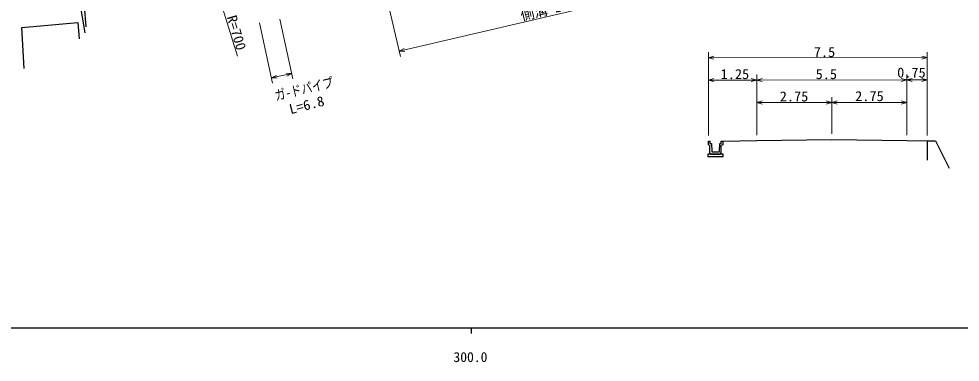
# Model space of a CAD drawing. Units: millimetres, scale not verified, with parts at other scales. Extents: x 40000 to 680000, y 20000 to 380000.
# Drawn here: x 285058 to 457617, y 198715 to 261748 of the extents above; entities that cross this region are included whole.
import ezdxf
from ezdxf.enums import TextEntityAlignment as Align

# ---------------------------------------------------------------- set-up
doc = ezdxf.new("R2010")
doc.units = ezdxf.units.MM
doc.header["$LTSCALE"] = 1000
for name, color, linetype, lineweight in [('M-BGD', 7, 'Continuous', 25), ('M-STR-HTXT', 7, 'Continuous', 13), ('M-TTL-BAND', 7, 'Continuous', 25)]:
    doc.layers.add(name, color=color, linetype=linetype, lineweight=lineweight)
doc.styles.add('ＭＳ ゴシック', font='')
doc.styles.get('ＭＳ ゴシック').set_extended_font_data('MS Gothic')

msp = doc.modelspace()

# ---------------------------------------------------------------- linework, layer by layer
at = {"layer": 'M-BGD'}
for p, q in [((295270, 270588), (297177, 259150)), ((297410, 260278), (297099, 264091)), ((285622, 260161), (295854, 261095)), ((295854, 261095), (296126, 258060)), ((286011, 252653), (285622, 260161)), ((411480, 239310), (411730, 239310)), ((411480, 238610), (411480, 239310)), ((411480, 238610), (411730, 238465)), ((411730, 239310), (411755, 238835)), ((411730, 237135), (411730, 238465)), ((411755, 238835), (412030, 238835)), ((412030, 238835), (412077, 237435)), ((413483, 237435), (413530, 238835)), ((413530, 238835), (413805, 238835)), ((413805, 238835), (413830, 239310)), ((413830, 239310), (414080, 239310)), ((414080, 238610), (413830, 238465)), ((413830, 237135), (413830, 238465)), ((414080, 239310), (420330, 239403)), ((414080, 239310), (414080, 238610)), ((420330, 239403), (434080, 239609)), ((434080, 239609), (447830, 239403)), ((447830, 239403), (451580, 239347)), ((451580, 239347), (453080, 239347)), ((451580, 239347), (451580, 235824)), ((453080, 239347), (455580, 234347)), ((411880, 236885), (411380, 236885)), ((411380, 236885), (411380, 236385)), ((411730, 237135), (411880, 236985)), ((411880, 236985), (413680, 236985)), ((411880, 236985), (411880, 236885)), ((411880, 236885), (413680, 236885)), ((412180, 237335), (413380, 237335)), ((413680, 236985), (413830, 237135)), ((413680, 236885), (413680, 236985)), ((414180, 236885), (413680, 236885)), ((414180, 236385), (414180, 236885)), ((414180, 236385), (411380, 236385))]:
    msp.add_line(p, q, dxfattribs=at)
for centre, start, end in [((412177, 237435), 180, 271.90915), ((413383, 237435), 268.09085, 0)]:
    msp.add_arc(centre, 100, start, end, dxfattribs=at)
at = {"layer": 'M-STR-HTXT'}
for p, q in [((316269, 283705), (325128, 254897)), ((354775, 255816), (408908, 268463)), ((352434, 265838), (355003, 254842)), ((329159, 261012), (331560, 249906)), ((335293, 250713), (332918, 261696)), ((354775, 255816), (355685, 256316)), ((355813, 255771), (354775, 255816)), ((411479, 240310), (411465, 255603)), ((451565, 255640), (451579, 240347)), ((411466, 254603), (412465, 254884)), ((411466, 254603), (451566, 254640)), ((412466, 254324), (411466, 254603)), ((450565, 254919), (451566, 254640)), ((451566, 254640), (450566, 254359)), ((331349, 250883), (335082, 251690)), ((331349, 250883), (332267, 251368)), ((332385, 250821), (331349, 250883)), ((334045, 251752), (335082, 251690)), ((335082, 251690), (334163, 251205)), ((411469, 250504), (412469, 250785)), ((411469, 250504), (420320, 250512)), ((412470, 250225), (411469, 250504)), ((419319, 250791), (420320, 250512)), ((420320, 250512), (419320, 250231)), ((420319, 251512), (420329, 240403)), ((420320, 250512), (421319, 250793)), ((420320, 250512), (447820, 250538)), ((421320, 250233), (420320, 250512)), ((446819, 250817), (447820, 250538)), ((447820, 250538), (446820, 250257)), ((447819, 251538), (447829, 240403)), ((447820, 250538), (448819, 250819)), ((447820, 250538), (451569, 250541)), ((448820, 250259), (447820, 250538)), ((450569, 250820), (451569, 250541)), ((451569, 250541), (450570, 250260)), ((434080, 247384), (434080, 240609)), ((420330, 246384), (421330, 246664)), ((421330, 246104), (420330, 246384)), ((420330, 246384), (434080, 246384)), ((433080, 246664), (434080, 246384)), ((434080, 246384), (433080, 246104)), ((434080, 246384), (435080, 246664)), ((435080, 246104), (434080, 246384)), ((434080, 246384), (447829, 246384)), ((446829, 246664), (447829, 246384)), ((447829, 246384), (446829, 246104))]:
    msp.add_line(p, q, dxfattribs=at)
at = {"layer": 'M-TTL-BAND'}
for p, q in [((40000, 205000), (579000, 205000)), ((368000, 205000), (368000, 204000))]:
    msp.add_line(p, q, dxfattribs=at)

# ---------------------------------------------------------------- texts
at = {"layer": 'M-STR-HTXT', "style": 'ＭＳ ゴシック'}
msp.add_text('側溝 L=55.0', height=1833, rotation=13.3, dxfattribs=at).set_placement((377412, 260847), align=Align.BOTTOM_LEFT)
for s, rotation, width, p in [('R=700', 286.4, 1.05, (322644, 261927)), ('ガ-ドパイプ', 13.5, 0.8, (332321, 246198)), ('L=6.8', 14.5, 1.05, (335019, 243687))]:
    msp.add_text(s, height=1833, rotation=rotation, dxfattribs=dict(at, width=width)).set_placement(p, align=Align.BOTTOM_LEFT)
at = {"layer": 'M-STR-HTXT', "style": 'ＭＳ ゴシック', "width": 1.05}
for s, p in [('7.5', (430782, 254177)), ('1.25', (413706, 250133)), ('5.5', (431119, 250133)), ('0.75', (446061, 250414)), ('2.75', (424547, 246032)), ('2.75', (438365, 246088))]:
    msp.add_text(s, height=1833, dxfattribs=at).set_placement(p, align=Align.BOTTOM_LEFT)
at = {"layer": 'M-TTL-BAND', "style": 'ＭＳ ゴシック'}
msp.add_text('300.0', height=1833, dxfattribs=at).set_placement((367844, 198195), align=Align.BOTTOM_CENTER)

doc.saveas('drawing.dxf')
